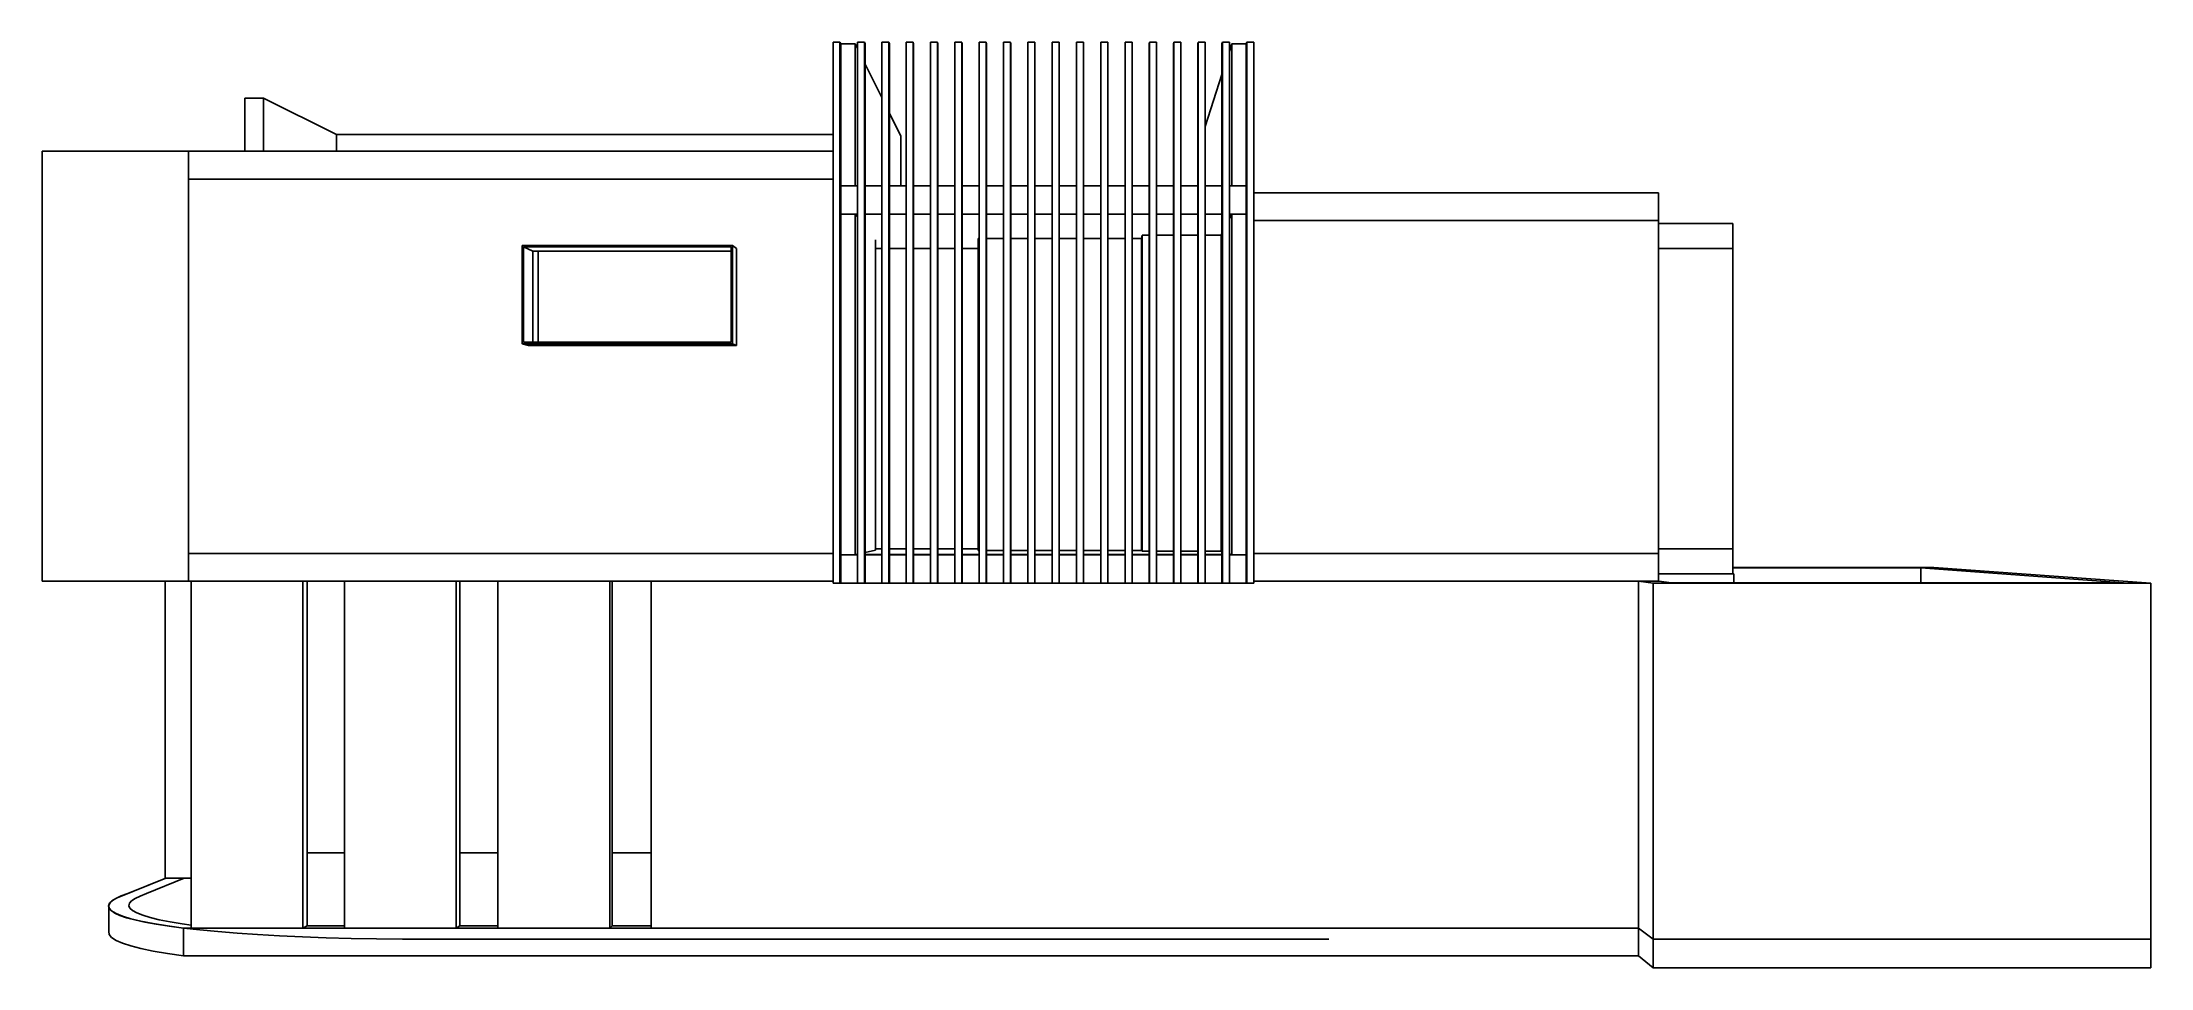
# Model space of a CAD drawing. Header units: metres. Extents: x -14.7 to 15.1, y -6.5 to 6.5.
import ezdxf

# ---------------------------------------------------------------- set-up
doc = ezdxf.new("R2010")
doc.units = ezdxf.units.M
doc.linetypes.add('DASHED', pattern=[19.05, 12.7, -6.35])

msp = doc.modelspace()

# ---------------------------------------------------------------- linework, layer by layer
for p, q in [((-3.524, 6.531), (-3.426, 6.531)), ((-3.524, 5.229), (-3.524, 6.531)), ((-3.426, 6.531), (-3.413, 6.507)), ((-3.426, -1.105), (-3.426, 6.531)), ((-3.413, 6.507), (-3.21, 6.507)), ((-3.413, 4.505), (-3.413, 6.507)), ((-3.21, 4.505), (-3.21, 6.507)), ((-3.21, 6.507), (-3.18, 6.446)), ((-3.18, 6.531), (-3.082, 6.531)), ((-3.18, 6.446), (-3.18, 6.531)), ((-3.18, 4.505), (-3.18, 6.446)), ((-3.082, 6.531), (-3.07, 6.507)), ((-3.082, -1.105), (-3.082, 6.531)), ((-3.07, 6.223), (-3.07, 6.507)), ((-2.837, 6.531), (-2.738, 6.531)), ((-2.837, 5.749), (-2.837, 6.531)), ((-2.738, 6.531), (-2.728, 6.507)), ((-2.738, -1.105), (-2.738, 6.531)), ((-2.728, 5.529), (-2.728, 6.507)), ((-2.493, 6.531), (-2.395, 6.531)), ((-2.493, 4.505), (-2.493, 6.531)), ((-2.395, 6.531), (-2.386, 6.507)), ((-2.395, -1.105), (-2.395, 6.531)), ((-2.386, 4.505), (-2.386, 6.507)), ((-2.149, 6.531), (-2.051, 6.531)), ((-2.149, 4.505), (-2.149, 6.531)), ((-2.051, 6.531), (-2.043, 6.507)), ((-2.051, -1.105), (-2.051, 6.531)), ((-2.043, 4.505), (-2.043, 6.507)), ((-1.806, 6.531), (-1.707, 6.531)), ((-1.806, 4.505), (-1.806, 6.531)), ((-1.707, 6.531), (-1.701, 6.507)), ((-1.707, -1.105), (-1.707, 6.531)), ((-1.701, 4.505), (-1.701, 6.507)), ((-1.462, 6.531), (-1.364, 6.531)), ((-1.462, 4.505), (-1.462, 6.531)), ((-1.364, 6.531), (-1.358, 6.507)), ((-1.364, -1.105), (-1.364, 6.531)), ((-1.358, 4.505), (-1.358, 6.507)), ((-1.118, 6.531), (-1.02, 6.531)), ((-1.118, 4.505), (-1.118, 6.531)), ((-1.02, 6.531), (-1.016, 6.507)), ((-1.02, -1.105), (-1.02, 6.531)), ((-1.016, 4.505), (-1.016, 6.507)), ((-0.775, 6.531), (-0.676, 6.531)), ((-0.775, 4.505), (-0.775, 6.531)), ((-0.676, 6.531), (-0.674, 6.507)), ((-0.676, -1.105), (-0.676, 6.531)), ((-0.674, 4.505), (-0.674, 6.507)), ((-0.431, 6.531), (-0.333, 6.531)), ((-0.431, 4.505), (-0.431, 6.531)), ((-0.333, 6.531), (-0.331, 6.507)), ((-0.333, -1.105), (-0.333, 6.531)), ((-0.331, 4.505), (-0.331, 6.507)), ((-0.087, 6.531), (0.011, 6.531)), ((-0.087, 4.505), (-0.087, 6.531)), ((0.011, 4.505), (0.011, 6.531)), ((0.255, 6.507), (0.256, 6.531)), ((0.255, 4.505), (0.255, 6.507)), ((0.256, -1.105), (0.256, 6.531)), ((0.256, 6.531), (0.355, 6.531)), ((0.355, 4.505), (0.355, 6.531)), ((0.598, 6.507), (0.6, 6.531)), ((0.598, 4.505), (0.598, 6.507)), ((0.6, -1.105), (0.6, 6.531)), ((0.6, 6.531), (0.698, 6.531)), ((0.698, 4.505), (0.698, 6.531)), ((0.94, 6.507), (0.944, 6.531)), ((0.94, 4.505), (0.94, 6.507)), ((0.944, -1.105), (0.944, 6.531)), ((0.944, 6.531), (1.042, 6.531)), ((1.042, 4.505), (1.042, 6.531)), ((1.282, 6.507), (1.287, 6.531)), ((1.282, 4.505), (1.282, 6.507)), ((1.287, -1.105), (1.287, 6.531)), ((1.287, 6.531), (1.386, 6.531)), ((1.386, 4.505), (1.386, 6.531)), ((1.625, 6.507), (1.631, 6.531)), ((1.625, 4.505), (1.625, 6.507)), ((1.631, -1.105), (1.631, 6.531)), ((1.631, 6.531), (1.729, 6.531)), ((1.729, 5.34), (1.729, 6.531)), ((1.967, 6.507), (1.975, 6.531)), ((1.967, 6.074), (1.967, 6.507)), ((1.975, -1.105), (1.975, 6.531)), ((1.975, 6.531), (2.073, 6.531)), ((2.073, 6.401), (2.073, 6.531)), ((2.073, 6.401), (2.107, 6.507)), ((2.073, 4.505), (2.073, 6.401)), ((2.107, 4.505), (2.107, 6.507)), ((2.107, 6.507), (2.309, 6.507)), ((2.309, 6.507), (2.318, 6.531)), ((2.309, 4.505), (2.309, 6.507)), ((2.318, -1.105), (2.318, 6.531)), ((2.318, 6.531), (2.417, 6.531)), ((2.417, 4.405), (2.417, 6.531)), ((-3.07, 6.223), (-2.837, 5.749)), ((-3.07, 4.505), (-3.07, 6.223)), ((1.729, 5.34), (1.967, 6.074)), ((1.967, 4.505), (1.967, 6.074)), ((-11.83, 4.992), (-11.83, 5.74)), ((-11.83, 5.74), (-11.565, 5.74)), ((-11.565, 4.992), (-11.565, 5.74)), ((-10.535, 5.229), (-11.565, 5.74)), ((-2.837, 4.505), (-2.837, 5.749)), ((-2.728, 5.529), (-2.568, 5.206)), ((-2.728, 4.505), (-2.728, 5.529)), ((-10.535, 5.229), (-3.524, 5.229)), ((-10.535, 4.992), (-10.535, 5.229)), ((-3.524, 4.992), (-3.524, 5.229)), ((-2.568, 4.505), (-2.568, 5.206)), ((1.729, 4.505), (1.729, 5.34)), ((-14.689, -1.077), (-14.689, 4.992)), ((-12.621, 4.992), (-14.689, 4.992)), ((-12.621, 4.6), (-12.621, 4.992)), ((-11.83, 4.992), (-12.621, 4.992)), ((-11.565, 4.992), (-11.83, 4.992)), ((-10.535, 4.992), (-11.565, 4.992)), ((-3.524, 4.992), (-10.535, 4.992)), ((-3.524, 4.6), (-3.524, 4.992)), ((-3.524, 4.6), (-12.621, 4.6)), ((-12.621, -0.685), (-12.621, 4.6)), ((-3.524, -0.685), (-3.524, 4.6)), ((-3.413, 4.505), (-3.21, 4.505)), ((-3.413, 4.104), (-3.413, 4.505)), ((-3.21, 4.505), (-3.18, 4.505)), ((-3.18, 4.104), (-3.18, 4.505)), ((-3.07, 4.104), (-3.07, 4.505)), ((-3.07, 4.505), (-2.837, 4.505)), ((-2.837, 4.104), (-2.837, 4.505)), ((-2.728, 4.505), (-2.568, 4.505)), ((-2.728, 4.104), (-2.728, 4.505)), ((-2.568, 4.505), (-2.493, 4.505)), ((-2.493, 4.104), (-2.493, 4.505)), ((-2.386, 4.505), (-2.149, 4.505)), ((-2.386, 4.104), (-2.386, 4.505)), ((-2.149, 4.104), (-2.149, 4.505)), ((-2.043, 4.104), (-2.043, 4.505)), ((-2.043, 4.505), (-1.806, 4.505)), ((-1.806, 4.104), (-1.806, 4.505)), ((-1.701, 4.505), (-1.462, 4.505)), ((-1.701, 4.104), (-1.701, 4.505)), ((-1.462, 4.104), (-1.462, 4.505)), ((-1.358, 4.104), (-1.358, 4.505)), ((-1.358, 4.505), (-1.118, 4.505)), ((-1.118, 4.104), (-1.118, 4.505)), ((-1.016, 4.505), (-0.775, 4.505)), ((-1.016, 4.104), (-1.016, 4.505)), ((-0.775, 4.104), (-0.775, 4.505)), ((-0.674, 4.505), (-0.431, 4.505)), ((-0.674, 4.104), (-0.674, 4.505)), ((-0.431, 4.104), (-0.431, 4.505)), ((-0.331, 4.104), (-0.331, 4.505)), ((-0.331, 4.505), (-0.087, 4.505)), ((-0.087, 4.104), (-0.087, 4.505)), ((0.011, 4.505), (0.255, 4.505)), ((0.011, 4.104), (0.011, 4.505)), ((0.255, 4.104), (0.255, 4.505)), ((0.355, 4.505), (0.598, 4.505)), ((0.355, 4.104), (0.355, 4.505)), ((0.598, 4.104), (0.598, 4.505)), ((0.698, 4.505), (0.94, 4.505)), ((0.698, 4.104), (0.698, 4.505)), ((0.94, 4.104), (0.94, 4.505)), ((1.042, 4.505), (1.282, 4.505)), ((1.042, 4.104), (1.042, 4.505)), ((1.282, 4.104), (1.282, 4.505)), ((1.386, 4.505), (1.625, 4.505)), ((1.386, 4.104), (1.386, 4.505)), ((1.625, 4.104), (1.625, 4.505)), ((1.729, 4.505), (1.967, 4.505)), ((1.729, 4.104), (1.729, 4.505)), ((1.967, 4.104), (1.967, 4.505)), ((2.073, 4.505), (2.107, 4.505)), ((2.073, 4.104), (2.073, 4.505)), ((2.107, 4.505), (2.309, 4.505)), ((2.309, 4.104), (2.309, 4.505)), ((8.129, 4.405), (2.417, 4.405)), ((2.417, 4.013), (2.417, 4.405)), ((8.129, 4.405), (8.129, 4.013)), ((-3.413, 4.104), (-3.21, 4.104)), ((-3.413, -0.701), (-3.413, 4.104)), ((-3.18, 4.066), (-3.21, 4.104)), ((-3.21, -0.701), (-3.21, 4.104)), ((-3.21, 4.104), (-3.18, 4.104)), ((-3.18, 4.066), (-3.18, 4.104)), ((-3.18, -0.694), (-3.18, 4.066)), ((-3.07, 4.104), (-2.837, 4.104)), ((-3.07, 3.925), (-3.07, 4.104)), ((-3.07, -0.67), (-3.07, 3.925)), ((-2.837, 3.621), (-2.837, 4.104)), ((-2.728, 4.104), (-2.493, 4.104)), ((-2.728, 3.621), (-2.728, 4.104)), ((-2.493, 3.621), (-2.493, 4.104)), ((-2.386, 4.104), (-2.149, 4.104)), ((-2.386, 3.621), (-2.386, 4.104)), ((-2.149, 3.621), (-2.149, 4.104)), ((-2.043, 4.104), (-1.806, 4.104)), ((-2.043, 3.621), (-2.043, 4.104)), ((-1.806, 3.621), (-1.806, 4.104)), ((-1.701, 4.104), (-1.462, 4.104)), ((-1.701, 3.621), (-1.701, 4.104)), ((-1.462, 3.759), (-1.462, 4.104)), ((-1.358, 4.104), (-1.118, 4.104)), ((-1.358, 3.759), (-1.358, 4.104)), ((-1.118, 3.759), (-1.118, 4.104)), ((-1.016, 4.104), (-0.775, 4.104)), ((-1.016, 3.759), (-1.016, 4.104)), ((-0.775, 3.759), (-0.775, 4.104)), ((-0.674, 4.104), (-0.431, 4.104)), ((-0.674, 3.759), (-0.674, 4.104)), ((-0.431, 3.759), (-0.431, 4.104)), ((-0.331, 4.104), (-0.087, 4.104)), ((-0.331, 3.759), (-0.331, 4.104)), ((-0.087, 3.759), (-0.087, 4.104)), ((0.011, 4.104), (0.255, 4.104)), ((0.011, 3.759), (0.011, 4.104)), ((0.255, 3.759), (0.255, 4.104)), ((0.355, 4.104), (0.598, 4.104)), ((0.355, 3.759), (0.355, 4.104)), ((0.598, 3.759), (0.598, 4.104)), ((0.698, 4.104), (0.94, 4.104)), ((0.698, 3.759), (0.698, 4.104)), ((0.94, 3.807), (0.94, 4.104)), ((1.042, 4.104), (1.282, 4.104)), ((1.042, 3.807), (1.042, 4.104)), ((1.282, 3.807), (1.282, 4.104)), ((1.386, 4.104), (1.625, 4.104)), ((1.386, 3.807), (1.386, 4.104)), ((1.625, 3.807), (1.625, 4.104)), ((1.729, 4.104), (1.967, 4.104)), ((1.729, 3.807), (1.729, 4.104)), ((1.967, 3.831), (1.967, 4.104)), ((2.073, 4.038), (2.107, 4.104)), ((2.073, 4.104), (2.107, 4.104)), ((2.073, 4.038), (2.073, 4.104)), ((2.073, -0.689), (2.073, 4.038)), ((2.107, 4.104), (2.309, 4.104)), ((2.107, 4.104), (2.107, -0.701)), ((2.309, -0.701), (2.309, 4.104)), ((8.129, 4.013), (2.417, 4.013)), ((2.417, -0.685), (2.417, 4.013)), ((8.129, 3.974), (8.129, 4.013)), ((8.129, 3.974), (9.18, 3.974)), ((8.129, 3.621), (8.129, 3.974)), ((9.18, 3.974), (9.18, 3.621)), ((-7.912, 3.661), (-7.912, 2.276)), ((-4.943, 3.661), (-7.912, 3.661)), ((-7.892, 3.642), (-7.892, 2.296)), ((-7.892, 3.642), (-7.763, 3.582)), ((-4.963, 3.642), (-7.892, 3.642)), ((-7.763, 3.582), (-7.763, 2.296)), ((-7.687, 3.582), (-7.763, 3.582)), ((-7.687, 2.296), (-7.687, 3.582)), ((-4.963, 3.582), (-7.687, 3.582)), ((-4.963, 3.582), (-4.963, 3.642)), ((-4.963, 2.296), (-4.963, 3.582)), ((-4.943, 2.276), (-4.943, 3.661)), ((-4.889, 3.622), (-4.943, 3.661)), ((-4.889, 2.251), (-4.889, 3.622)), ((-2.925, 3.621), (-2.925, 3.74)), ((-2.925, 3.621), (-2.837, 3.621)), ((-2.925, -0.618), (-2.925, 3.621)), ((-2.837, -0.618), (-2.837, 3.621)), ((-2.728, 3.621), (-2.493, 3.621)), ((-2.728, -0.618), (-2.728, 3.621)), ((-2.493, -0.618), (-2.493, 3.621)), ((-2.386, 3.621), (-2.149, 3.621)), ((-2.386, -0.618), (-2.386, 3.621)), ((-2.149, -0.618), (-2.149, 3.621)), ((-2.043, 3.621), (-1.806, 3.621)), ((-2.043, -0.618), (-2.043, 3.621)), ((-1.806, -0.618), (-1.806, 3.621)), ((-1.701, 3.621), (-1.473, 3.621)), ((-1.701, -0.618), (-1.701, 3.621)), ((-1.473, 3.759), (-1.462, 3.759)), ((-1.473, 3.621), (-1.473, 3.759)), ((-1.473, -0.618), (-1.473, 3.621)), ((-1.462, -0.642), (-1.462, 3.759)), ((-1.358, 3.759), (-1.118, 3.759)), ((-1.358, -0.642), (-1.358, 3.759)), ((-1.118, -0.642), (-1.118, 3.759)), ((-1.016, 3.759), (-0.775, 3.759)), ((-1.016, -0.642), (-1.016, 3.759)), ((-0.775, -0.642), (-0.775, 3.759)), ((-0.674, 3.759), (-0.431, 3.759)), ((-0.674, -0.642), (-0.674, 3.759)), ((-0.431, -0.642), (-0.431, 3.759)), ((-0.331, 3.759), (-0.087, 3.759)), ((-0.331, -0.642), (-0.331, 3.759)), ((-0.087, -0.642), (-0.087, 3.759)), ((0.011, 3.759), (0.255, 3.759)), ((0.011, -0.642), (0.011, 3.759)), ((0.255, -0.642), (0.255, 3.759)), ((0.355, 3.759), (0.598, 3.759)), ((0.355, -0.642), (0.355, 3.759)), ((0.598, -0.642), (0.598, 3.759)), ((0.698, 3.759), (0.83, 3.759)), ((0.698, -0.642), (0.698, 3.759)), ((0.83, 3.759), (0.84, 3.807)), ((0.83, -0.642), (0.83, 3.759)), ((0.84, 3.807), (0.94, 3.807)), ((0.84, -0.65), (0.84, 3.807)), ((0.94, -0.65), (0.94, 3.807)), ((1.042, 3.807), (1.282, 3.807)), ((1.042, -0.65), (1.042, 3.807)), ((1.282, -0.65), (1.282, 3.807)), ((1.386, 3.807), (1.625, 3.807)), ((1.386, -0.65), (1.386, 3.807)), ((1.625, -0.65), (1.625, 3.807)), ((1.729, 3.807), (1.954, 3.807)), ((1.729, -0.65), (1.729, 3.807)), ((1.954, 3.807), (1.967, 3.831)), ((1.954, -0.65), (1.954, 3.807)), ((1.967, -0.654), (1.967, 3.831)), ((8.129, 3.621), (9.18, 3.621)), ((8.129, -0.618), (8.129, 3.621)), ((9.18, -0.618), (9.18, 3.621)), ((-7.825, 2.251), (-7.912, 2.276)), ((-7.912, 2.276), (-4.943, 2.276)), ((-7.892, 2.296), (-7.763, 2.296)), ((-7.825, 2.251), (-4.889, 2.251)), ((-7.763, 2.296), (-7.687, 2.296)), ((-7.687, 2.296), (-4.963, 2.296)), ((-4.889, 2.251), (-4.943, 2.276)), ((-12.621, -0.685), (-3.524, -0.685)), ((-12.621, -0.685), (-12.621, -1.077)), ((-3.524, -1.077), (-3.524, -0.685)), ((-3.413, -0.701), (-3.21, -0.701)), ((-3.413, -1.101), (-3.413, -0.701)), ((-3.223, -0.703), (-3.21, -0.701)), ((-3.18, -0.694), (-3.21, -0.701)), ((-3.21, -0.701), (-3.18, -0.701)), ((-3.18, -0.699), (-3.204, -0.699)), ((-3.18, -0.701), (-3.18, -0.694)), ((-3.18, -1.101), (-3.18, -0.701)), ((-3.07, -0.67), (-2.925, -0.638)), ((-3.07, -0.701), (-3.07, -0.67)), ((-2.837, -0.699), (-3.07, -0.699)), ((-3.07, -1.101), (-3.07, -0.701)), ((-3.07, -0.701), (-2.837, -0.701)), ((-2.837, -0.618), (-2.925, -0.618)), ((-2.925, -0.638), (-2.925, -0.618)), ((-2.837, -0.701), (-2.837, -0.618)), ((-2.837, -1.101), (-2.837, -0.701)), ((-2.493, -0.618), (-2.728, -0.618)), ((-2.728, -0.701), (-2.728, -0.618)), ((-2.493, -0.699), (-2.728, -0.699)), ((-2.728, -0.701), (-2.493, -0.701)), ((-2.728, -1.101), (-2.728, -0.701)), ((-2.493, -0.701), (-2.493, -0.618)), ((-2.493, -1.101), (-2.493, -0.701)), ((-2.149, -0.618), (-2.386, -0.618)), ((-2.386, -0.701), (-2.386, -0.618)), ((-2.149, -0.699), (-2.386, -0.699)), ((-2.386, -0.701), (-2.149, -0.701)), ((-2.386, -1.101), (-2.386, -0.701)), ((-2.149, -0.701), (-2.149, -0.618)), ((-2.149, -1.101), (-2.149, -0.701)), ((-1.806, -0.618), (-2.043, -0.618)), ((-2.043, -0.701), (-2.043, -0.618)), ((-1.806, -0.699), (-2.043, -0.699)), ((-2.043, -1.101), (-2.043, -0.701)), ((-2.043, -0.701), (-1.806, -0.701)), ((-1.806, -0.701), (-1.806, -0.618)), ((-1.806, -1.101), (-1.806, -0.701)), ((-1.473, -0.618), (-1.701, -0.618)), ((-1.701, -0.701), (-1.701, -0.618)), ((-1.462, -0.699), (-1.701, -0.699)), ((-1.701, -0.701), (-1.462, -0.701)), ((-1.701, -1.101), (-1.701, -0.701)), ((-1.473, -0.642), (-1.473, -0.618)), ((-1.473, -0.642), (-1.462, -0.642)), ((-1.462, -0.701), (-1.462, -0.642)), ((-1.462, -1.101), (-1.462, -0.701)), ((-1.358, -0.642), (-1.118, -0.642)), ((-1.358, -0.701), (-1.358, -0.642)), ((-1.118, -0.699), (-1.358, -0.699)), ((-1.358, -1.101), (-1.358, -0.701)), ((-1.358, -0.701), (-1.118, -0.701)), ((-1.118, -0.701), (-1.118, -0.642)), ((-1.118, -1.101), (-1.118, -0.701)), ((-1.016, -0.642), (-0.775, -0.642)), ((-1.016, -0.701), (-1.016, -0.642)), ((-0.775, -0.699), (-1.016, -0.699)), ((-1.016, -0.701), (-0.775, -0.701)), ((-1.016, -1.101), (-1.016, -0.701)), ((-0.775, -0.701), (-0.775, -0.642)), ((-0.775, -1.101), (-0.775, -0.701)), ((-0.674, -0.642), (-0.431, -0.642)), ((-0.674, -0.701), (-0.674, -0.642)), ((-0.431, -0.699), (-0.674, -0.699)), ((-0.674, -0.701), (-0.431, -0.701)), ((-0.674, -1.101), (-0.674, -0.701)), ((-0.431, -0.701), (-0.431, -0.642)), ((-0.431, -1.101), (-0.431, -0.701)), ((-0.331, -0.642), (-0.087, -0.642)), ((-0.331, -0.701), (-0.331, -0.642)), ((-0.087, -0.699), (-0.331, -0.699)), ((-0.331, -1.101), (-0.331, -0.701)), ((-0.331, -0.701), (-0.087, -0.701)), ((-0.087, -0.701), (-0.087, -0.642)), ((-0.087, -1.101), (-0.087, -0.701)), ((0.011, -0.642), (0.255, -0.642)), ((0.011, -0.701), (0.011, -0.642)), ((0.255, -0.699), (0.011, -0.699)), ((0.011, -0.701), (0.255, -0.701)), ((0.011, -1.101), (0.011, -0.701)), ((0.255, -0.701), (0.255, -0.642)), ((0.255, -1.101), (0.255, -0.701)), ((0.355, -0.642), (0.598, -0.642)), ((0.355, -0.701), (0.355, -0.642)), ((0.598, -0.699), (0.355, -0.699)), ((0.355, -0.701), (0.598, -0.701)), ((0.355, -1.101), (0.355, -0.701)), ((0.598, -0.701), (0.598, -0.642)), ((0.598, -1.101), (0.598, -0.701)), ((0.698, -0.642), (0.83, -0.642)), ((0.698, -0.701), (0.698, -0.642)), ((0.94, -0.699), (0.698, -0.699)), ((0.698, -0.701), (0.94, -0.701)), ((0.698, -1.101), (0.698, -0.701)), ((0.83, -0.642), (0.84, -0.65)), ((0.94, -0.65), (0.84, -0.65)), ((0.94, -0.701), (0.94, -0.65)), ((0.94, -1.101), (0.94, -0.701)), ((1.282, -0.65), (1.042, -0.65)), ((1.042, -0.701), (1.042, -0.65)), ((1.282, -0.699), (1.042, -0.699)), ((1.042, -0.701), (1.282, -0.701)), ((1.042, -1.101), (1.042, -0.701)), ((1.282, -0.701), (1.282, -0.65)), ((1.282, -1.101), (1.282, -0.701)), ((1.625, -0.65), (1.386, -0.65)), ((1.386, -0.701), (1.386, -0.65)), ((1.625, -0.699), (1.386, -0.699)), ((1.386, -0.701), (1.625, -0.701)), ((1.386, -1.101), (1.386, -0.701)), ((1.625, -0.701), (1.625, -0.65)), ((1.625, -1.101), (1.625, -0.701)), ((1.954, -0.65), (1.729, -0.65)), ((1.729, -0.701), (1.729, -0.65)), ((1.967, -0.699), (1.729, -0.699)), ((1.729, -0.701), (1.967, -0.701)), ((1.729, -1.101), (1.729, -0.701)), ((1.954, -0.65), (1.967, -0.654)), ((1.967, -0.701), (1.967, -0.654)), ((1.967, -1.101), (1.967, -0.701)), ((2.073, -0.701), (2.073, -0.689)), ((2.073, -0.689), (2.107, -0.701)), ((2.103, -0.699), (2.073, -0.699)), ((2.073, -0.701), (2.107, -0.701)), ((2.073, -1.101), (2.073, -0.701)), ((2.107, -0.701), (2.309, -0.701)), ((2.115, -0.703), (2.107, -0.701)), ((2.309, -1.101), (2.309, -0.701)), ((2.417, -0.685), (8.129, -0.685)), ((2.417, -1.077), (2.417, -0.685)), ((8.129, -0.618), (9.18, -0.618)), ((8.129, -0.685), (8.129, -0.618)), ((8.129, -0.685), (8.129, -0.971)), ((9.18, -0.618), (9.18, -0.881)), ((9.18, -0.881), (12.018, -0.881)), ((9.18, -0.881), (9.18, -0.885)), ((11.832, -0.885), (9.18, -0.885)), ((9.18, -0.885), (9.18, -0.97)), ((11.832, -1.099), (11.832, -0.885)), ((14.694, -1.099), (11.832, -0.885)), ((12.018, -0.881), (15.08, -1.105)), ((-12.951, -1.077), (-14.689, -1.077)), ((-12.951, -1.077), (-12.951, -5.264)), ((-12.621, -1.077), (-12.951, -1.077)), ((-12.585, -1.077), (-12.621, -1.077)), ((-11.007, -1.077), (-12.585, -1.077)), ((-12.585, -1.077), (-12.585, -5.264)), ((-11.007, -1.077), (-11.007, -5.971)), ((-10.946, -1.077), (-11.007, -1.077)), ((-10.946, -1.077), (-10.946, -4.908)), ((-10.42, -1.077), (-10.946, -1.077)), ((-8.842, -1.077), (-10.42, -1.077)), ((-10.42, -1.077), (-10.42, -4.908)), ((-8.842, -1.077), (-8.842, -5.971)), ((-8.793, -1.077), (-8.842, -1.077)), ((-8.793, -1.077), (-8.793, -4.908)), ((-8.255, -1.077), (-8.793, -1.077)), ((-6.677, -1.077), (-8.255, -1.077)), ((-8.255, -1.077), (-8.255, -4.908)), ((-6.677, -1.077), (-6.677, -5.971)), ((-6.64, -1.077), (-6.677, -1.077)), ((-6.64, -1.077), (-6.64, -4.908)), ((-6.09, -1.077), (-6.64, -1.077)), ((-6.09, -1.077), (-3.524, -1.077)), ((-6.09, -4.908), (-6.09, -1.077)), ((-3.524, -1.105), (-3.524, -1.077)), ((-3.524, -1.105), (-3.426, -1.105)), ((-3.426, -1.105), (-3.413, -1.101)), ((-3.413, -1.101), (-3.18, -1.101)), ((-3.18, -1.105), (-3.18, -1.101)), ((-3.18, -1.105), (-3.082, -1.105)), ((-3.082, -1.105), (-3.07, -1.101)), ((-3.07, -1.101), (-2.837, -1.101)), ((-2.837, -1.105), (-2.837, -1.101)), ((-2.837, -1.105), (-2.738, -1.105)), ((-2.738, -1.105), (-2.728, -1.101)), ((-2.728, -1.101), (-2.493, -1.101)), ((-2.493, -1.105), (-2.493, -1.101)), ((-2.493, -1.105), (-2.395, -1.105)), ((-2.395, -1.105), (-2.386, -1.101)), ((-2.386, -1.101), (-2.149, -1.101)), ((-2.149, -1.105), (-2.149, -1.101)), ((-2.149, -1.105), (-2.051, -1.105)), ((-2.051, -1.105), (-2.043, -1.101)), ((-2.043, -1.101), (-1.806, -1.101)), ((-1.806, -1.105), (-1.806, -1.101)), ((-1.806, -1.105), (-1.707, -1.105)), ((-1.707, -1.105), (-1.701, -1.101)), ((-1.701, -1.101), (-1.462, -1.101)), ((-1.462, -1.105), (-1.462, -1.101)), ((-1.462, -1.105), (-1.364, -1.105)), ((-1.364, -1.105), (-1.358, -1.101)), ((-1.358, -1.101), (-1.118, -1.101)), ((-1.118, -1.105), (-1.118, -1.101)), ((-1.118, -1.105), (-1.02, -1.105)), ((-1.02, -1.105), (-1.016, -1.101)), ((-1.016, -1.101), (-0.775, -1.101)), ((-0.775, -1.105), (-0.775, -1.101)), ((-0.775, -1.105), (-0.676, -1.105)), ((-0.676, -1.105), (-0.674, -1.101)), ((-0.674, -1.101), (-0.431, -1.101)), ((-0.431, -1.105), (-0.431, -1.101)), ((-0.431, -1.105), (-0.333, -1.105)), ((-0.333, -1.105), (-0.331, -1.101)), ((-0.331, -1.101), (-0.087, -1.101)), ((-0.087, -1.105), (-0.087, -1.101)), ((-0.087, -1.105), (0.011, -1.105)), ((0.011, -1.101), (0.255, -1.101)), ((0.011, -1.105), (0.011, -1.101)), ((0.255, -1.101), (0.256, -1.105)), ((0.256, -1.105), (0.355, -1.105)), ((0.355, -1.101), (0.598, -1.101)), ((0.355, -1.105), (0.355, -1.101)), ((0.598, -1.101), (0.6, -1.105)), ((0.6, -1.105), (0.698, -1.105)), ((0.698, -1.101), (0.94, -1.101)), ((0.698, -1.105), (0.698, -1.101)), ((0.94, -1.101), (0.944, -1.105)), ((0.944, -1.105), (1.042, -1.105)), ((1.042, -1.101), (1.282, -1.101)), ((1.042, -1.105), (1.042, -1.101)), ((1.282, -1.101), (1.287, -1.105)), ((1.287, -1.105), (1.386, -1.105)), ((1.386, -1.101), (1.625, -1.101)), ((1.386, -1.105), (1.386, -1.101)), ((1.625, -1.101), (1.631, -1.105)), ((1.631, -1.105), (1.729, -1.105)), ((1.729, -1.101), (1.967, -1.101)), ((1.729, -1.105), (1.729, -1.101)), ((1.967, -1.101), (1.975, -1.105)), ((1.975, -1.105), (2.073, -1.105)), ((2.073, -1.101), (2.309, -1.101)), ((2.073, -1.105), (2.073, -1.101)), ((2.309, -1.101), (2.318, -1.105)), ((2.318, -1.105), (2.417, -1.105)), ((2.417, -1.077), (7.847, -1.077)), ((2.417, -1.105), (2.417, -1.077)), ((7.847, -1.077), (8.056, -1.105)), ((7.847, -5.971), (7.847, -1.077)), ((8.129, -1.077), (7.847, -1.077)), ((8.056, -6.129), (8.056, -1.105)), ((8.056, -1.105), (15.08, -1.105)), ((8.129, -0.971), (9.18, -0.971)), ((8.129, -0.971), (8.129, -1.075)), ((8.141, -1.077), (8.129, -1.075)), ((8.129, -1.075), (8.129, -1.077)), ((8.141, -1.077), (8.129, -1.077)), ((8.31, -1.099), (8.141, -1.077)), ((9.191, -1.099), (8.31, -1.099)), ((9.191, -0.971), (9.18, -0.97)), ((9.18, -0.97), (9.18, -0.971)), ((9.18, -0.971), (9.191, -0.971)), ((9.191, -1.099), (9.191, -0.971)), ((11.832, -1.099), (9.191, -1.099)), ((14.694, -1.099), (11.832, -1.099)), ((15.08, -6.129), (15.08, -1.105)), ((-10.946, -4.908), (-10.42, -4.908)), ((-10.946, -4.908), (-10.946, -5.938)), ((-10.42, -4.908), (-10.946, -4.908)), ((-10.42, -4.908), (-10.42, -5.971)), ((-8.793, -4.908), (-8.255, -4.908)), ((-8.793, -4.908), (-8.793, -5.938)), ((-8.255, -4.908), (-8.793, -4.908)), ((-8.255, -4.908), (-8.255, -5.971)), ((-6.64, -4.908), (-6.09, -4.908)), ((-6.64, -4.908), (-6.64, -5.938)), ((-6.09, -4.908), (-6.64, -4.908)), ((-6.09, -5.971), (-6.09, -4.908)), ((-13.63, -5.545), (-12.941, -5.264)), ((-13.479, -5.483), (-12.941, -5.264)), ((-13.214, -5.485), (-12.682, -5.264)), ((-12.941, -5.264), (-12.951, -5.264)), ((-12.585, -5.264), (-12.941, -5.264)), ((-12.585, -5.264), (-12.585, -5.971)), ((-13.738, -5.62), (-13.751, -5.655)), ((-13.751, -5.655), (-13.744, -5.69)), ((-13.728, -5.612), (-13.748, -5.651)), ((-13.748, -5.651), (-13.742, -5.69)), ((-13.748, -5.651), (-13.748, -6.021)), ((-13.703, -5.586), (-13.738, -5.62)), ((-13.682, -5.573), (-13.728, -5.612)), ((-13.648, -5.551), (-13.703, -5.586)), ((-13.63, -5.545), (-13.682, -5.573)), ((-13.573, -5.517), (-13.648, -5.551)), ((-13.61, -5.534), (-13.63, -5.545)), ((-13.479, -5.483), (-13.573, -5.517)), ((-13.457, -5.621), (-13.464, -5.656)), ((-13.464, -5.656), (-13.45, -5.69)), ((-13.427, -5.587), (-13.457, -5.621)), ((-13.377, -5.553), (-13.427, -5.587)), ((-13.305, -5.519), (-13.377, -5.553)), ((-13.214, -5.485), (-13.305, -5.519)), ((-13.744, -5.69), (-13.715, -5.724)), ((-13.742, -5.69), (-13.708, -5.728)), ((-13.715, -5.724), (-13.664, -5.758)), ((-13.708, -5.728), (-13.646, -5.766)), ((-13.664, -5.758), (-13.591, -5.791)), ((-13.646, -5.766), (-13.557, -5.803)), ((-13.591, -5.791), (-13.496, -5.824)), ((-13.557, -5.803), (-13.439, -5.84)), ((-13.496, -5.824), (-13.379, -5.855)), ((-13.45, -5.69), (-13.412, -5.724)), ((-13.439, -5.84), (-13.294, -5.875)), ((-13.412, -5.724), (-13.352, -5.757)), ((-13.379, -5.855), (-13.24, -5.886)), ((-13.352, -5.757), (-13.269, -5.79)), ((-13.294, -5.875), (-13.121, -5.908)), ((-13.269, -5.79), (-13.163, -5.822)), ((-13.24, -5.886), (-13.08, -5.916)), ((-13.163, -5.822), (-13.035, -5.853)), ((-13.121, -5.908), (-12.921, -5.94)), ((-13.08, -5.916), (-12.898, -5.944)), ((-13.035, -5.853), (-12.883, -5.882)), ((-12.921, -5.94), (-12.695, -5.971)), ((-12.898, -5.944), (-12.695, -5.971)), ((-12.883, -5.882), (-12.71, -5.911)), ((-12.71, -5.911), (-12.585, -5.928)), ((-11.007, -5.971), (-10.946, -5.938)), ((-10.42, -5.938), (-10.946, -5.938)), ((-8.842, -5.971), (-8.793, -5.938)), ((-8.255, -5.938), (-8.793, -5.938)), ((-6.677, -5.971), (-6.64, -5.938)), ((-6.09, -5.938), (-6.64, -5.938)), ((-13.748, -6.021), (-13.742, -6.063)), ((-13.742, -6.063), (-13.708, -6.104)), ((-13.708, -6.104), (-13.646, -6.144)), ((-13.646, -6.144), (-13.557, -6.184)), ((-13.557, -6.184), (-13.439, -6.223)), ((-13.439, -6.223), (-13.294, -6.26)), ((-12.695, -5.971), (-12.695, -6.362)), ((-12.585, -5.971), (-12.695, -5.971)), ((-4.877, -5.971), (-12.695, -5.971)), ((-12.585, -5.971), (-11.007, -5.971)), ((-10.42, -5.971), (-11.007, -5.971)), ((-10.42, -5.971), (-8.842, -5.971)), ((-8.255, -5.971), (-8.842, -5.971)), ((-8.255, -5.971), (-6.677, -5.971)), ((-6.09, -5.971), (-6.677, -5.971)), ((-6.09, -5.971), (7.847, -5.971)), ((-4.877, -5.971), (7.847, -5.971)), ((7.847, -5.971), (8.056, -6.129)), ((7.847, -5.971), (7.847, -6.362)), ((7.847, -5.971), (8.056, -6.129)), ((8.056, -6.129), (15.08, -6.129)), ((8.056, -6.129), (8.056, -6.531)), ((8.056, -6.129), (15.08, -6.129)), ((15.08, -6.129), (15.08, -6.531)), ((-13.294, -6.26), (-13.121, -6.296)), ((-13.121, -6.296), (-12.921, -6.33)), ((-12.921, -6.33), (-12.695, -6.362)), ((7.847, -6.362), (-12.695, -6.362)), ((8.056, -6.531), (7.847, -6.362)), ((15.08, -6.531), (8.056, -6.531))]:
    msp.add_line(p, q)
at = {"linetype": 'DASHED'}
for p, q in [((-12.695, -5.971), (-12.463, -5.997)), ((-12.463, -5.997), (-12.21, -6.021)), ((-12.21, -6.021), (-11.937, -6.043)), ((-11.937, -6.043), (-11.647, -6.062)), ((-11.647, -6.062), (-11.339, -6.08)), ((-11.339, -6.08), (-11.015, -6.095)), ((-11.015, -6.095), (-10.678, -6.107)), ((-10.678, -6.107), (-10.328, -6.117)), ((-10.328, -6.117), (-9.969, -6.124)), ((-9.969, -6.124), (-9.601, -6.128)), ((-9.601, -6.128), (-9.226, -6.129)), ((-9.226, -6.129), (8.056, -6.129))]:
    msp.add_line(p, q, dxfattribs=at)

doc.saveas('drawing.dxf')
